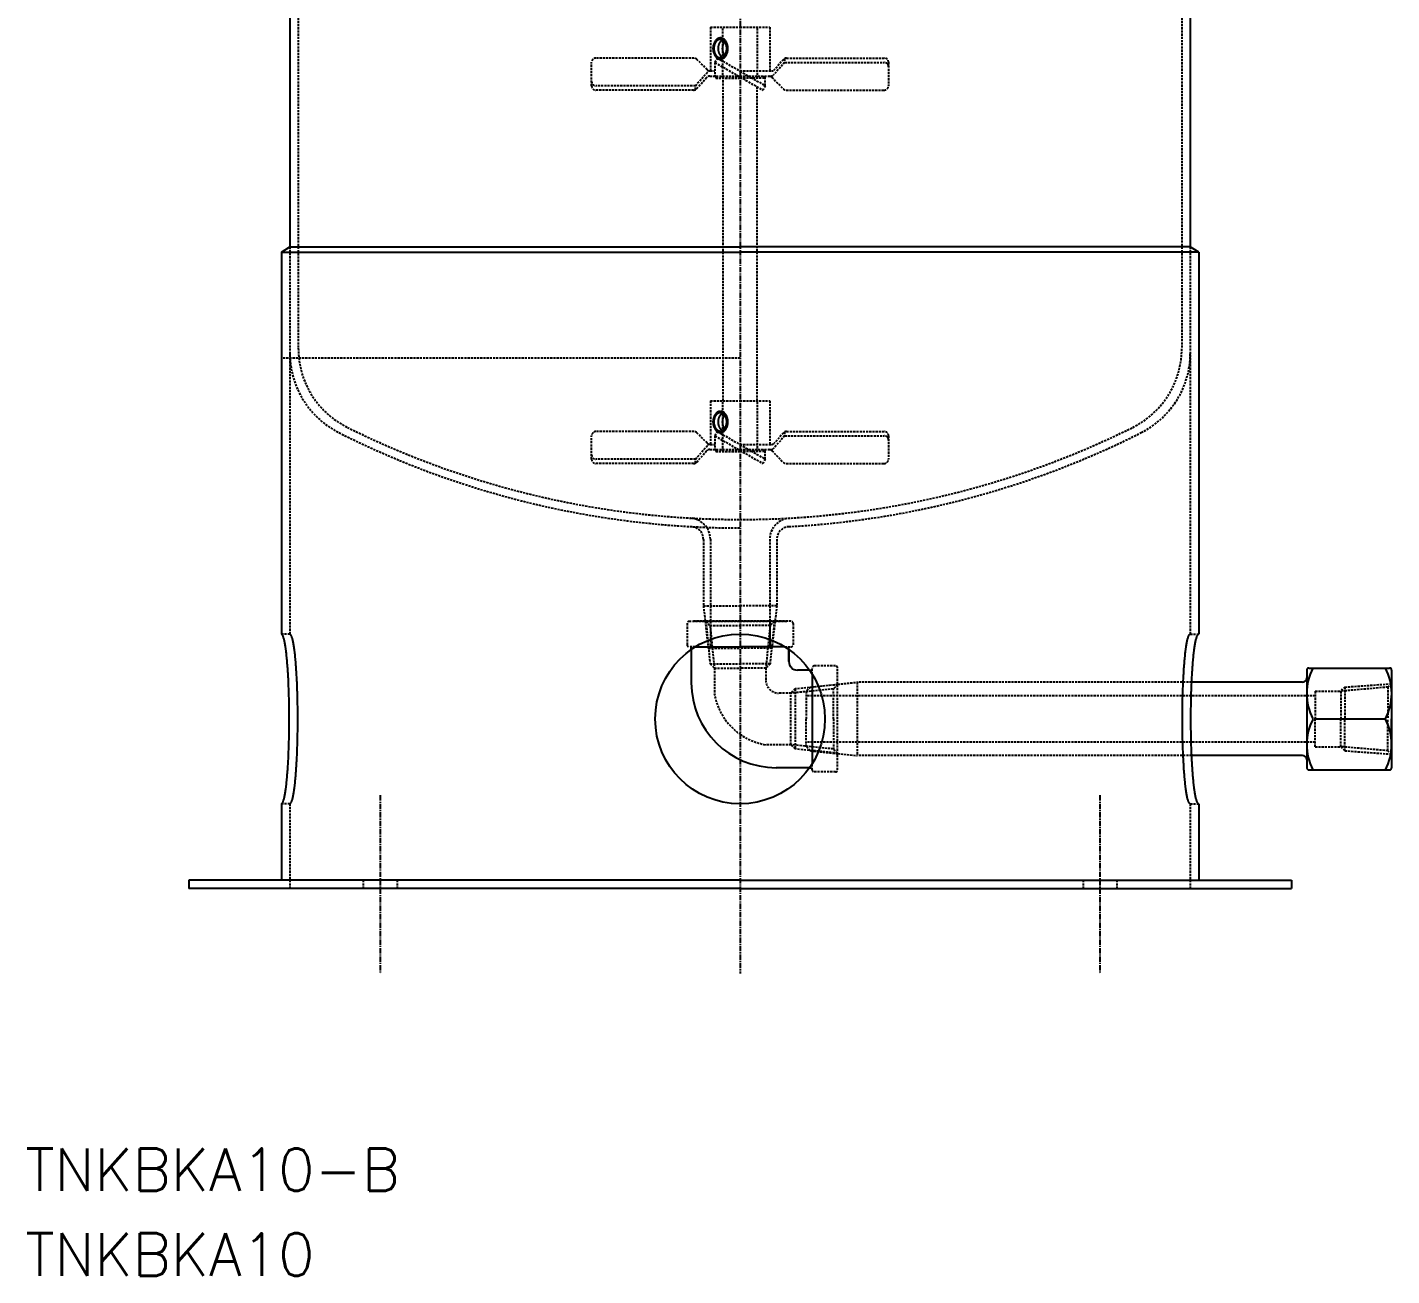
# Model space of a CAD drawing. Extents: x 248 to 1301, y 18 to 1271.
# Drawn here: x 248.5 to 570.1, y 18.3 to 312.5 of the extents above; entities that cross this region are included whole.
import ezdxf

# ---------------------------------------------------------------- set-up
doc = ezdxf.new("R2010")
doc.units = 0
doc.linetypes.add('CENTER', pattern=[2, 1.25, -0.25, 0.25, -0.25])
doc.linetypes.add('DASHED', pattern=[0.75, 0.5, -0.25])
doc.layers.get('0').update_dxf_attribs({"linetype": 'CONTINUOUS'})
doc.layers.add('CENTER', color=1, linetype='CENTER')
doc.styles.get("Standard").update_dxf_attribs({"font": 'txt.shx', "bigfont": 'bigfont.shx'})

msp = doc.modelspace()

# ---------------------------------------------------------------- linework, layer by layer
at = {"color": 3, "linetype": 'DASHED'}
for p, q in [((312.35, 519.52), (312.35, 236.88)), ((520.65, 519.52), (520.65, 236.88)), ((409.5, 312.52), (416.5, 312.52)), ((409.5, 312.52), (409.5, 302.22)), ((412.4, 300.52), (412.4, 312.52)), ((416.5, 312.52), (423.5, 312.52)), ((420.6, 300.52), (420.6, 312.52)), ((423.5, 312.52), (423.5, 302.22)), ((381.5, 298.72), (381.5, 304.26)), ((405.63, 305.26), (382.5, 305.26)), ((408.75, 302.51), (406.34, 304.96)), ((411.17, 305.26), (410.57, 304.22)), ((410.57, 304.22), (416.5, 300.79)), ((410.57, 304.22), (410.57, 301.02)), ((411.17, 305.26), (416.5, 302.18)), ((427, 304.22), (424.48, 301.36)), ((426.7, 304.92), (424.62, 302.56)), ((427, 305.15), (427, 304.22)), ((427, 304.22), (450.5, 304.22)), ((427.45, 305.26), (450.5, 305.26)), ((451.5, 304.26), (451.5, 298.72)), ((406, 298.76), (408.75, 301.88)), ((406.3, 298.06), (408.61, 300.68)), ((409.36, 301.02), (416.11, 301.02)), ((409.46, 302.22), (410.57, 302.22)), ((410.75, 301.02), (410.75, 300.52)), ((410.75, 300.52), (416.5, 300.52)), ((412.5, 224.52), (412.5, 300.52)), ((416.11, 301.02), (416.5, 301.02)), ((416.5, 302.22), (423.87, 302.22)), ((416.5, 302.18), (422.43, 298.76)), ((416.5, 301.02), (418.51, 301.02)), ((416.5, 300.79), (421.83, 297.72)), ((416.5, 300.52), (416.98, 300.52)), ((422.25, 300.52), (416.98, 300.52)), ((418.51, 301.02), (423.73, 301.02)), ((422.25, 301.02), (422.25, 300.52)), ((422.43, 298.76), (422.43, 301.02)), ((423.99, 300.72), (426.66, 298.01)), ((406, 298.76), (382.5, 298.76)), ((405.55, 297.72), (382.5, 297.72)), ((406, 297.82), (406, 298.76)), ((420.5, 224.52), (420.5, 298.48)), ((422.43, 298.76), (421.83, 297.72)), ((427.38, 297.72), (450.5, 297.72)), ((310.35, 260.81), (310.35, 169.52)), ((522.65, 260.81), (522.65, 169.52)), ((416.5, 234.52), (308.5, 234.52)), ((409.5, 224.52), (409.5, 214.22)), ((409.5, 224.52), (416.5, 224.52)), ((412.4, 212.52), (412.4, 224.52)), ((416.5, 224.52), (423.5, 224.52)), ((420.6, 212.52), (420.6, 224.52)), ((423.5, 224.52), (423.5, 214.22)), ((381.5, 210.72), (381.5, 216.26)), ((405.63, 217.26), (382.5, 217.26)), ((408.75, 214.51), (406.34, 216.96)), ((411.17, 217.26), (410.57, 216.22)), ((410.57, 216.22), (410.57, 213.02)), ((410.57, 216.22), (416.5, 212.79)), ((411.17, 217.26), (416.5, 214.18)), ((427, 216.22), (424.48, 213.36)), ((426.7, 216.92), (424.62, 214.56)), ((427, 217.15), (427, 216.22)), ((427, 216.22), (450.5, 216.22)), ((427.45, 217.26), (450.5, 217.26)), ((451.5, 216.26), (451.5, 210.72)), ((406, 210.76), (408.75, 213.88)), ((406.3, 210.06), (408.61, 212.68)), ((409.36, 213.02), (416.11, 213.02)), ((409.46, 214.22), (410.57, 214.22)), ((410.75, 213.02), (410.75, 212.52)), ((410.75, 212.52), (416.5, 212.52)), ((416.11, 213.02), (416.5, 213.02)), ((416.5, 214.22), (423.87, 214.22)), ((416.5, 214.18), (422.43, 210.76)), ((416.5, 213.02), (418.51, 213.02)), ((416.5, 212.79), (421.83, 209.72)), ((416.5, 212.52), (416.98, 212.52)), ((422.25, 212.52), (416.98, 212.52)), ((418.51, 213.02), (423.73, 213.02)), ((422.25, 213.02), (422.25, 212.52)), ((422.43, 210.76), (422.43, 213.02)), ((423.99, 212.72), (426.66, 210.01)), ((406, 210.76), (382.5, 210.76)), ((405.55, 209.72), (382.5, 209.72)), ((406, 209.82), (406, 210.76)), ((422.43, 210.76), (421.83, 209.72)), ((427.38, 209.72), (450.5, 209.72)), ((407.85, 191.83), (407.85, 176.17)), ((409.5, 191.85), (409.5, 172.52)), ((423.5, 191.85), (423.5, 166.17)), ((425.15, 191.83), (425.15, 176.17)), ((407.85, 176.17), (416.5, 176.17)), ((407.85, 176.17), (408.27, 172.52)), ((425.15, 176.17), (416.5, 176.17)), ((425.15, 176.17), (424.73, 172.52)), ((404, 172.02), (404, 167.02)), ((404.5, 172.52), (416.5, 172.52)), ((416.5, 172.52), (405.5, 172.52)), ((408.27, 172.52), (416.5, 172.52)), ((408.27, 172.52), (409, 166.17)), ((408.27, 172.52), (416.5, 172.52)), ((408.43, 172.52), (409.43, 171.52)), ((408.43, 172.52), (409.43, 162.52)), ((409.43, 171.52), (416.5, 171.52)), ((409.43, 171.52), (410.43, 161.52)), ((409.5, 172.52), (409.5, 166.17)), ((428.5, 172.52), (416.5, 172.52)), ((416.5, 172.52), (427.5, 172.52)), ((424.73, 172.52), (416.5, 172.52)), ((424.73, 172.52), (416.5, 172.52)), ((423.57, 171.52), (416.5, 171.52)), ((423.57, 171.52), (422.57, 161.52)), ((423.5, 172.52), (423.5, 166.17)), ((424.57, 172.52), (423.57, 162.52)), ((424.57, 172.52), (423.57, 171.52)), ((424.73, 172.52), (424, 166.17)), ((429, 172.02), (429, 167.02)), ((310.35, 169.52), (308.35, 169.52)), ((522.65, 169.52), (524.65, 169.52)), ((405.97, 166.52), (404.5, 166.52)), ((405, 165.88), (405, 166.52)), ((409, 166.17), (416.5, 166.17)), ((424, 166.17), (416.5, 166.17)), ((427.04, 166.52), (428.5, 166.52)), ((428, 165.88), (428, 166.52)), ((409.43, 162.52), (416.5, 162.52)), ((409.43, 162.52), (410.43, 161.52)), ((410.43, 161.52), (416.5, 161.52)), ((410.43, 161.52), (410.43, 155.52)), ((423.57, 162.52), (416.5, 162.52)), ((422.57, 161.52), (416.5, 161.52)), ((423.57, 162.52), (422.57, 161.52)), ((422.57, 161.52), (422.57, 158.59)), ((432.86, 161.02), (433.5, 161.02)), ((433.5, 160.05), (433.5, 161.52)), ((439, 162.02), (434, 162.02)), ((439.5, 137.52), (439.5, 161.52)), ((433.1, 157.02), (439.5, 157.69)), ((439.5, 157.69), (444.11, 158.17)), ((522.97, 158.17), (444.11, 158.17)), ((444.11, 158.17), (444.11, 140.87)), ((559.1, 157.02), (570.11, 157.82)), ((570.11, 157.82), (569.23, 157.02)), ((428.5, 155.59), (425.57, 155.59)), ((429.5, 156.59), (428.5, 155.59)), ((438.5, 156.59), (428.5, 155.59)), ((428.5, 143.44), (428.5, 155.59)), ((439.5, 157.59), (429.5, 156.59)), ((429.5, 156.59), (429.5, 142.44)), ((433.1, 157.02), (432.11, 156.05)), ((432.11, 156.05), (432.11, 149.52)), ((552.11, 154.97), (432.11, 154.97)), ((439.5, 157.59), (438.5, 156.59)), ((438.5, 149.52), (438.5, 156.59)), ((552.11, 156.05), (558.11, 156.05)), ((552.11, 156.05), (552.11, 149.52)), ((569.23, 157.02), (558.11, 156.05)), ((559.1, 157.02), (558.11, 156.05)), ((558.11, 156.05), (558.11, 149.52)), ((559.1, 157.02), (559.1, 149.52)), ((569.23, 157.02), (569.23, 149.52)), ((432.11, 142.98), (432.11, 149.52)), ((438.5, 149.52), (438.5, 142.44)), ((552.11, 142.98), (552.11, 149.52)), ((558.11, 142.98), (558.11, 149.52)), ((559.1, 142.02), (559.1, 149.52)), ((569.23, 142.02), (569.23, 149.52)), ((428.5, 143.44), (422.5, 143.44)), ((429.5, 142.44), (428.5, 143.44)), ((438.5, 142.44), (428.5, 143.44)), ((439.5, 141.44), (429.5, 142.44)), ((552.11, 144.07), (432.11, 144.07)), ((433.1, 142.02), (432.11, 142.98)), ((433.1, 142.02), (439.5, 141.35)), ((439.5, 141.44), (438.5, 142.44)), ((552.11, 142.98), (558.11, 142.98)), ((569.23, 142.02), (558.11, 142.98)), ((559.1, 142.02), (558.11, 142.98)), ((559.1, 142.02), (570.11, 141.22)), ((570.11, 141.22), (569.23, 142.02)), ((433.5, 137.52), (433.5, 138.98)), ((439.5, 141.35), (444.11, 140.87)), ((522.97, 140.87), (444.11, 140.87)), ((432.86, 138.02), (433.5, 138.02)), ((439, 137.02), (434, 137.02)), ((310.35, 129.52), (308.35, 129.52)), ((310.35, 129.52), (310.35, 109.52)), ((522.65, 129.52), (524.65, 129.52)), ((522.65, 129.52), (522.65, 109.52)), ((327.65, 111.52), (327.65, 109.52)), ((335.65, 111.52), (335.65, 109.52)), ((497.35, 111.52), (497.35, 109.52)), ((505.35, 111.52), (505.35, 109.52))]:
    msp.add_line(p, q, dxfattribs=at)
at = {"color": 7, "linetype": 'CONTINUOUS'}
for p, q in [((310.35, 497.75), (310.35, 260.81)), ((522.65, 497.75), (522.65, 260.81)), ((308.35, 259.52), (310.35, 260.81)), ((310.35, 260.81), (416.5, 260.81)), ((522.65, 260.81), (416.5, 260.81)), ((524.65, 259.52), (522.65, 260.81)), ((308.35, 259.52), (308.35, 169.52)), ((308.5, 259.52), (416.5, 259.52)), ((524.5, 259.52), (416.5, 259.52)), ((524.65, 259.52), (524.65, 169.52)), ((405, 165.88), (405, 158.02)), ((405.97, 166.52), (416.5, 166.52)), ((427.04, 166.52), (416.5, 166.52)), ((428, 163.02), (428, 165.88)), ((428, 165.88), (428, 163.02)), ((432.86, 161.02), (430, 161.02)), ((550.11, 161.02), (550.11, 138.02)), ((550.61, 161.52), (569.61, 161.52)), ((570.11, 161.02), (570.11, 138.02)), ((433.5, 160.05), (433.5, 138.98)), ((549.11, 158.17), (522.97, 158.17)), ((551.86, 149.52), (568.65, 149.52)), ((570.11, 142.98), (570.11, 149.52)), ((549.11, 140.87), (522.97, 140.87)), ((432.86, 138.02), (425, 138.02)), ((550.61, 137.52), (569.61, 137.52)), ((308.35, 129.52), (308.35, 111.52)), ((524.65, 129.52), (524.65, 111.52)), ((286.5, 111.52), (286.5, 109.52)), ((416.5, 111.52), (286.5, 111.52)), ((416.5, 109.52), (286.5, 109.52)), ((416.5, 111.52), (546.5, 111.52)), ((416.5, 109.52), (546.5, 109.52)), ((546.5, 111.52), (546.5, 109.52))]:
    msp.add_line(p, q, dxfattribs=at)
at = {"color": 3, "linetype": 'DASHED'}
for points in [[(411.88, 305.02, 0), (411.96, 305.02, 0), (412.05, 305.03, 0), (412.14, 305.04, 0), (412.22, 305.06, 0), (412.31, 305.09, 0), (412.39, 305.12, 0), (412.47, 305.16, 0), (412.55, 305.21, 0), (412.63, 305.26, 0), (412.71, 305.31, 0), (412.79, 305.37, 0), (412.86, 305.44, 0), (412.93, 305.51, 0), (413, 305.58, 0), (413.06, 305.66, 0), (413.13, 305.75, 0), (413.19, 305.84, 0), (413.24, 305.93, 0), (413.3, 306.03, 0), (413.35, 306.13, 0), (413.39, 306.23, 0), (413.44, 306.34, 0), (413.48, 306.45, 0), (413.51, 306.56, 0), (413.54, 306.67, 0), (413.57, 306.79, 0), (413.59, 306.91, 0), (413.61, 307.03, 0), (413.63, 307.15, 0), (413.64, 307.27, 0), (413.64, 307.39, 0), (413.64, 307.52, 0), (413.64, 307.64, 0), (413.64, 307.76, 0), (413.63, 307.88, 0), (413.61, 308, 0), (413.59, 308.12, 0), (413.57, 308.24, 0), (413.54, 308.36, 0), (413.51, 308.47, 0), (413.48, 308.58, 0), (413.44, 308.69, 0), (413.39, 308.8, 0), (413.35, 308.9, 0), (413.3, 309.01, 0), (413.24, 309.1, 0), (413.19, 309.19, 0), (413.13, 309.28, 0), (413.06, 309.37, 0), (413, 309.45, 0), (412.93, 309.52, 0), (412.86, 309.6, 0), (412.79, 309.66, 0), (412.71, 309.72, 0), (412.63, 309.78, 0), (412.55, 309.83, 0), (412.47, 309.87, 0), (412.39, 309.91, 0), (412.31, 309.94, 0), (412.22, 309.97, 0), (412.14, 309.99, 0), (412.05, 310, 0), (411.96, 310.01, 0), (411.88, 310.02, 0), (411.79, 310.01, 0), (411.7, 310, 0), (411.62, 309.99, 0), (411.53, 309.97, 0), (411.45, 309.94, 0), (411.36, 309.91, 0), (411.28, 309.87, 0), (411.2, 309.83, 0), (411.12, 309.78, 0), (411.04, 309.72, 0), (410.97, 309.66, 0), (410.89, 309.6, 0), (410.82, 309.52, 0), (410.76, 309.45, 0), (410.69, 309.37, 0), (410.63, 309.28, 0), (410.57, 309.19, 0), (410.51, 309.1, 0), (410.46, 309.01, 0), (410.41, 308.9, 0), (410.36, 308.8, 0), (410.32, 308.69, 0), (410.28, 308.58, 0), (410.24, 308.47, 0), (410.21, 308.36, 0), (410.19, 308.24, 0), (410.16, 308.12, 0), (410.14, 308, 0), (410.13, 307.88, 0), (410.12, 307.76, 0), (410.11, 307.64, 0), (410.11, 307.52, 0), (410.11, 307.39, 0), (410.12, 307.27, 0), (410.13, 307.15, 0), (410.14, 307.03, 0), (410.16, 306.91, 0), (410.19, 306.79, 0), (410.21, 306.67, 0), (410.24, 306.56, 0), (410.28, 306.45, 0), (410.32, 306.34, 0), (410.36, 306.23, 0), (410.41, 306.13, 0), (410.46, 306.03, 0), (410.51, 305.93, 0), (410.57, 305.84, 0), (410.63, 305.75, 0), (410.69, 305.66, 0), (410.76, 305.58, 0), (410.82, 305.51, 0), (410.89, 305.44, 0), (410.97, 305.37, 0), (411.04, 305.31, 0), (411.12, 305.26, 0), (411.2, 305.21, 0), (411.28, 305.16, 0), (411.36, 305.12, 0), (411.45, 305.09, 0), (411.53, 305.06, 0), (411.62, 305.04, 0), (411.7, 305.03, 0), (411.79, 305.02, 0), (411.88, 305.02, 0)], [(411.83, 305.37, 0), (411.91, 305.37, 0), (411.98, 305.38, 0), (412.06, 305.39, 0), (412.13, 305.41, 0), (412.2, 305.43, 0), (412.27, 305.46, 0), (412.35, 305.49, 0), (412.41, 305.53, 0), (412.48, 305.57, 0), (412.55, 305.62, 0), (412.61, 305.67, 0), (412.68, 305.73, 0), (412.74, 305.79, 0), (412.8, 305.86, 0), (412.85, 305.92, 0), (412.91, 306, 0), (412.96, 306.07, 0), (413.01, 306.15, 0), (413.05, 306.24, 0), (413.1, 306.32, 0), (413.14, 306.41, 0), (413.17, 306.5, 0), (413.21, 306.6, 0), (413.24, 306.69, 0), (413.26, 306.79, 0), (413.29, 306.89, 0), (413.31, 306.99, 0), (413.32, 307.1, 0), (413.34, 307.2, 0), (413.35, 307.31, 0), (413.35, 307.41, 0), (413.35, 307.52, 0), (413.35, 307.62, 0), (413.35, 307.73, 0), (413.34, 307.83, 0), (413.32, 307.94, 0), (413.31, 308.04, 0), (413.29, 308.14, 0), (413.26, 308.24, 0), (413.24, 308.34, 0), (413.21, 308.44, 0), (413.17, 308.53, 0), (413.14, 308.62, 0), (413.1, 308.71, 0), (413.05, 308.8, 0), (413.01, 308.88, 0), (412.96, 308.96, 0), (412.91, 309.04, 0), (412.85, 309.11, 0), (412.8, 309.18, 0), (412.74, 309.24, 0), (412.68, 309.3, 0), (412.61, 309.36, 0), (412.55, 309.41, 0), (412.48, 309.46, 0), (412.41, 309.5, 0), (412.35, 309.54, 0), (412.27, 309.57, 0), (412.2, 309.6, 0), (412.13, 309.62, 0), (412.06, 309.64, 0), (411.98, 309.66, 0), (411.91, 309.66, 0), (411.83, 309.67, 0), (411.76, 309.66, 0), (411.68, 309.66, 0), (411.61, 309.64, 0), (411.54, 309.62, 0), (411.46, 309.6, 0), (411.39, 309.57, 0), (411.32, 309.54, 0), (411.25, 309.5, 0), (411.18, 309.46, 0), (411.12, 309.41, 0), (411.05, 309.36, 0), (410.99, 309.3, 0), (410.93, 309.24, 0), (410.87, 309.18, 0), (410.81, 309.11, 0), (410.76, 309.04, 0), (410.71, 308.96, 0), (410.66, 308.88, 0), (410.61, 308.8, 0), (410.57, 308.71, 0), (410.53, 308.62, 0), (410.49, 308.53, 0), (410.46, 308.44, 0), (410.43, 308.34, 0), (410.4, 308.24, 0), (410.38, 308.14, 0), (410.36, 308.04, 0), (410.34, 307.94, 0), (410.33, 307.83, 0), (410.32, 307.73, 0), (410.31, 307.62, 0), (410.31, 307.52, 0), (410.31, 307.41, 0), (410.32, 307.31, 0), (410.33, 307.2, 0), (410.34, 307.1, 0), (410.36, 306.99, 0), (410.38, 306.89, 0), (410.4, 306.79, 0), (410.43, 306.69, 0), (410.46, 306.6, 0), (410.49, 306.5, 0), (410.53, 306.41, 0), (410.57, 306.32, 0), (410.61, 306.24, 0), (410.66, 306.15, 0), (410.71, 306.07, 0), (410.76, 306, 0), (410.81, 305.92, 0), (410.87, 305.86, 0), (410.93, 305.79, 0), (410.99, 305.73, 0), (411.05, 305.67, 0), (411.12, 305.62, 0), (411.18, 305.57, 0), (411.25, 305.53, 0), (411.32, 305.49, 0), (411.39, 305.46, 0), (411.46, 305.43, 0), (411.54, 305.41, 0), (411.61, 305.39, 0), (411.68, 305.38, 0), (411.76, 305.37, 0), (411.83, 305.37, 0)], [(412.33, 309.55, 0), (412.31, 309.53, 0), (412.28, 309.52, 0), (412.25, 309.5, 0), (412.22, 309.49, 0), (412.2, 309.47, 0), (412.17, 309.45, 0), (412.14, 309.43, 0), (412.12, 309.41, 0), (412.09, 309.39, 0), (412.07, 309.37, 0), (412.04, 309.35, 0), (412.02, 309.33, 0), (411.99, 309.31, 0), (411.97, 309.28, 0), (411.94, 309.26, 0), (411.92, 309.24, 0), (411.9, 309.21, 0), (411.87, 309.19, 0), (411.85, 309.16, 0), (411.83, 309.13, 0), (411.81, 309.1, 0), (411.79, 309.07, 0), (411.76, 309.05, 0), (411.74, 309.02, 0), (411.72, 308.99, 0), (411.7, 308.96, 0), (411.68, 308.93, 0), (411.66, 308.89, 0), (411.65, 308.86, 0), (411.63, 308.83, 0), (411.61, 308.8, 0), (411.59, 308.76, 0), (411.58, 308.73, 0), (411.56, 308.69, 0), (411.54, 308.66, 0), (411.53, 308.62, 0), (411.51, 308.59, 0), (411.5, 308.55, 0), (411.49, 308.51, 0), (411.47, 308.48, 0), (411.46, 308.44, 0), (411.45, 308.4, 0), (411.44, 308.37, 0), (411.42, 308.33, 0), (411.41, 308.29, 0), (411.4, 308.25, 0), (411.39, 308.21, 0), (411.38, 308.17, 0), (411.38, 308.13, 0), (411.37, 308.09, 0), (411.36, 308.05, 0), (411.35, 308.01, 0), (411.35, 307.97, 0), (411.34, 307.93, 0), (411.33, 307.89, 0), (411.33, 307.85, 0), (411.33, 307.81, 0), (411.32, 307.76, 0), (411.32, 307.72, 0), (411.32, 307.68, 0), (411.31, 307.64, 0), (411.31, 307.6, 0), (411.31, 307.56, 0), (411.31, 307.52, 0), (411.31, 307.48, 0), (411.31, 307.43, 0), (411.31, 307.39, 0), (411.32, 307.35, 0), (411.32, 307.31, 0), (411.32, 307.27, 0), (411.33, 307.23, 0), (411.33, 307.19, 0), (411.33, 307.14, 0), (411.34, 307.1, 0), (411.35, 307.06, 0), (411.35, 307.02, 0), (411.36, 306.98, 0), (411.37, 306.94, 0), (411.38, 306.9, 0), (411.38, 306.86, 0), (411.39, 306.82, 0), (411.4, 306.78, 0), (411.41, 306.75, 0), (411.42, 306.71, 0), (411.44, 306.67, 0), (411.45, 306.63, 0), (411.46, 306.59, 0), (411.47, 306.56, 0), (411.49, 306.52, 0), (411.5, 306.48, 0), (411.51, 306.45, 0), (411.53, 306.41, 0), (411.54, 306.38, 0), (411.56, 306.34, 0), (411.58, 306.31, 0), (411.59, 306.27, 0), (411.61, 306.24, 0), (411.63, 306.2, 0), (411.65, 306.17, 0), (411.66, 306.14, 0), (411.68, 306.11, 0), (411.7, 306.08, 0), (411.72, 306.05, 0), (411.74, 306.02, 0), (411.76, 305.99, 0), (411.79, 305.96, 0), (411.81, 305.93, 0), (411.83, 305.9, 0), (411.85, 305.88, 0), (411.87, 305.85, 0), (411.9, 305.82, 0), (411.92, 305.8, 0), (411.94, 305.77, 0), (411.97, 305.75, 0), (411.99, 305.73, 0), (412.02, 305.7, 0), (412.04, 305.68, 0), (412.07, 305.66, 0), (412.09, 305.64, 0), (412.12, 305.62, 0), (412.14, 305.6, 0), (412.17, 305.58, 0), (412.2, 305.56, 0), (412.22, 305.55, 0), (412.25, 305.53, 0), (412.28, 305.51, 0), (412.31, 305.5, 0), (412.33, 305.49, 0)], [(412.83, 309.14, 0), (412.82, 309.12, 0), (412.8, 309.1, 0), (412.79, 309.08, 0), (412.77, 309.06, 0), (412.76, 309.04, 0), (412.74, 309.02, 0), (412.73, 309, 0), (412.72, 308.98, 0), (412.7, 308.95, 0), (412.69, 308.93, 0), (412.68, 308.91, 0), (412.66, 308.89, 0), (412.65, 308.87, 0), (412.64, 308.85, 0), (412.62, 308.82, 0), (412.61, 308.8, 0), (412.6, 308.78, 0), (412.59, 308.75, 0), (412.58, 308.73, 0), (412.57, 308.71, 0), (412.56, 308.68, 0), (412.54, 308.66, 0), (412.53, 308.63, 0), (412.52, 308.61, 0), (412.51, 308.58, 0), (412.5, 308.56, 0), (412.49, 308.53, 0), (412.48, 308.51, 0), (412.48, 308.48, 0), (412.47, 308.46, 0), (412.46, 308.43, 0), (412.45, 308.41, 0), (412.44, 308.38, 0), (412.43, 308.35, 0), (412.42, 308.33, 0), (412.42, 308.3, 0), (412.41, 308.27, 0), (412.4, 308.25, 0), (412.4, 308.22, 0), (412.39, 308.19, 0), (412.38, 308.17, 0), (412.38, 308.14, 0), (412.37, 308.11, 0), (412.37, 308.08, 0), (412.36, 308.06, 0), (412.36, 308.03, 0), (412.35, 308, 0), (412.35, 307.97, 0), (412.34, 307.94, 0), (412.34, 307.92, 0), (412.33, 307.89, 0), (412.33, 307.86, 0), (412.33, 307.83, 0), (412.33, 307.8, 0), (412.32, 307.77, 0), (412.32, 307.75, 0), (412.32, 307.72, 0), (412.32, 307.69, 0), (412.32, 307.66, 0), (412.31, 307.63, 0), (412.31, 307.6, 0), (412.31, 307.57, 0), (412.31, 307.55, 0), (412.31, 307.52, 0), (412.31, 307.49, 0), (412.31, 307.46, 0), (412.31, 307.43, 0), (412.31, 307.4, 0), (412.32, 307.37, 0), (412.32, 307.35, 0), (412.32, 307.32, 0), (412.32, 307.29, 0), (412.32, 307.26, 0), (412.33, 307.23, 0), (412.33, 307.2, 0), (412.33, 307.17, 0), (412.33, 307.15, 0), (412.34, 307.12, 0), (412.34, 307.09, 0), (412.35, 307.06, 0), (412.35, 307.03, 0), (412.36, 307.01, 0), (412.36, 306.98, 0), (412.37, 306.95, 0), (412.37, 306.92, 0), (412.38, 306.89, 0), (412.38, 306.87, 0), (412.39, 306.84, 0), (412.4, 306.81, 0), (412.4, 306.79, 0), (412.41, 306.76, 0), (412.42, 306.73, 0), (412.42, 306.71, 0), (412.43, 306.68, 0), (412.44, 306.65, 0), (412.45, 306.63, 0), (412.46, 306.6, 0), (412.47, 306.57, 0), (412.48, 306.55, 0), (412.48, 306.52, 0), (412.49, 306.5, 0), (412.5, 306.47, 0), (412.51, 306.45, 0), (412.52, 306.42, 0), (412.53, 306.4, 0), (412.54, 306.38, 0), (412.56, 306.35, 0), (412.57, 306.33, 0), (412.58, 306.3, 0), (412.59, 306.28, 0), (412.6, 306.26, 0), (412.61, 306.23, 0), (412.62, 306.21, 0), (412.64, 306.19, 0), (412.65, 306.17, 0), (412.66, 306.14, 0), (412.68, 306.12, 0), (412.69, 306.1, 0), (412.7, 306.08, 0), (412.72, 306.06, 0), (412.73, 306.04, 0), (412.74, 306.01, 0), (412.76, 306, 0), (412.77, 305.98, 0), (412.79, 305.95, 0), (412.8, 305.94, 0), (412.82, 305.92, 0), (412.83, 305.9, 0)], [(411.88, 217.02, 0), (411.96, 217.02, 0), (412.05, 217.03, 0), (412.14, 217.04, 0), (412.22, 217.06, 0), (412.31, 217.09, 0), (412.39, 217.12, 0), (412.47, 217.16, 0), (412.55, 217.21, 0), (412.63, 217.26, 0), (412.71, 217.31, 0), (412.79, 217.37, 0), (412.86, 217.44, 0), (412.93, 217.51, 0), (413, 217.58, 0), (413.06, 217.66, 0), (413.13, 217.75, 0), (413.19, 217.84, 0), (413.24, 217.93, 0), (413.3, 218.03, 0), (413.35, 218.13, 0), (413.39, 218.23, 0), (413.44, 218.34, 0), (413.48, 218.45, 0), (413.51, 218.56, 0), (413.54, 218.67, 0), (413.57, 218.79, 0), (413.59, 218.91, 0), (413.61, 219.03, 0), (413.63, 219.15, 0), (413.64, 219.27, 0), (413.64, 219.39, 0), (413.64, 219.52, 0), (413.64, 219.64, 0), (413.64, 219.76, 0), (413.63, 219.88, 0), (413.61, 220, 0), (413.59, 220.12, 0), (413.57, 220.24, 0), (413.54, 220.36, 0), (413.51, 220.47, 0), (413.48, 220.59, 0), (413.44, 220.69, 0), (413.39, 220.8, 0), (413.35, 220.91, 0), (413.3, 221.01, 0), (413.24, 221.1, 0), (413.19, 221.19, 0), (413.13, 221.28, 0), (413.06, 221.37, 0), (413, 221.45, 0), (412.93, 221.53, 0), (412.86, 221.59, 0), (412.79, 221.66, 0), (412.71, 221.72, 0), (412.63, 221.78, 0), (412.55, 221.83, 0), (412.47, 221.87, 0), (412.39, 221.91, 0), (412.31, 221.94, 0), (412.22, 221.97, 0), (412.14, 221.99, 0), (412.05, 222, 0), (411.96, 222.01, 0), (411.88, 222.02, 0), (411.79, 222.01, 0), (411.7, 222, 0), (411.62, 221.99, 0), (411.53, 221.97, 0), (411.45, 221.94, 0), (411.36, 221.91, 0), (411.28, 221.87, 0), (411.2, 221.83, 0), (411.12, 221.78, 0), (411.04, 221.72, 0), (410.97, 221.66, 0), (410.89, 221.59, 0), (410.82, 221.53, 0), (410.76, 221.45, 0), (410.69, 221.37, 0), (410.63, 221.28, 0), (410.57, 221.19, 0), (410.51, 221.1, 0), (410.46, 221.01, 0), (410.41, 220.91, 0), (410.36, 220.8, 0), (410.32, 220.69, 0), (410.28, 220.59, 0), (410.24, 220.47, 0), (410.21, 220.36, 0), (410.19, 220.24, 0), (410.16, 220.12, 0), (410.14, 220, 0), (410.13, 219.88, 0), (410.12, 219.76, 0), (410.11, 219.64, 0), (410.11, 219.52, 0), (410.11, 219.39, 0), (410.12, 219.27, 0), (410.13, 219.15, 0), (410.14, 219.03, 0), (410.16, 218.91, 0), (410.19, 218.79, 0), (410.21, 218.67, 0), (410.24, 218.56, 0), (410.28, 218.45, 0), (410.32, 218.34, 0), (410.36, 218.23, 0), (410.41, 218.13, 0), (410.46, 218.03, 0), (410.51, 217.93, 0), (410.57, 217.84, 0), (410.63, 217.75, 0), (410.69, 217.66, 0), (410.76, 217.58, 0), (410.82, 217.51, 0), (410.89, 217.44, 0), (410.97, 217.37, 0), (411.04, 217.31, 0), (411.12, 217.26, 0), (411.2, 217.21, 0), (411.28, 217.16, 0), (411.36, 217.12, 0), (411.45, 217.09, 0), (411.53, 217.06, 0), (411.62, 217.04, 0), (411.7, 217.03, 0), (411.79, 217.02, 0), (411.88, 217.02, 0)], [(411.83, 217.37, 0), (411.91, 217.37, 0), (411.98, 217.38, 0), (412.06, 217.39, 0), (412.13, 217.41, 0), (412.2, 217.43, 0), (412.27, 217.46, 0), (412.35, 217.49, 0), (412.41, 217.53, 0), (412.48, 217.57, 0), (412.55, 217.62, 0), (412.61, 217.67, 0), (412.68, 217.73, 0), (412.74, 217.79, 0), (412.8, 217.85, 0), (412.85, 217.92, 0), (412.91, 218, 0), (412.96, 218.07, 0), (413.01, 218.15, 0), (413.05, 218.24, 0), (413.1, 218.32, 0), (413.14, 218.41, 0), (413.17, 218.5, 0), (413.21, 218.6, 0), (413.24, 218.69, 0), (413.26, 218.79, 0), (413.29, 218.89, 0), (413.31, 218.99, 0), (413.32, 219.1, 0), (413.34, 219.2, 0), (413.35, 219.31, 0), (413.35, 219.41, 0), (413.35, 219.52, 0), (413.35, 219.62, 0), (413.35, 219.73, 0), (413.34, 219.83, 0), (413.32, 219.94, 0), (413.31, 220.04, 0), (413.29, 220.14, 0), (413.26, 220.24, 0), (413.24, 220.34, 0), (413.21, 220.44, 0), (413.17, 220.53, 0), (413.14, 220.62, 0), (413.1, 220.71, 0), (413.05, 220.8, 0), (413.01, 220.88, 0), (412.96, 220.96, 0), (412.91, 221.04, 0), (412.85, 221.11, 0), (412.8, 221.18, 0), (412.74, 221.24, 0), (412.68, 221.3, 0), (412.61, 221.36, 0), (412.55, 221.41, 0), (412.48, 221.46, 0), (412.41, 221.5, 0), (412.35, 221.54, 0), (412.27, 221.57, 0), (412.2, 221.6, 0), (412.13, 221.62, 0), (412.06, 221.64, 0), (411.98, 221.66, 0), (411.91, 221.66, 0), (411.83, 221.67, 0), (411.76, 221.66, 0), (411.68, 221.66, 0), (411.61, 221.64, 0), (411.54, 221.62, 0), (411.46, 221.6, 0), (411.39, 221.57, 0), (411.32, 221.54, 0), (411.25, 221.5, 0), (411.18, 221.46, 0), (411.12, 221.41, 0), (411.05, 221.36, 0), (410.99, 221.3, 0), (410.93, 221.24, 0), (410.87, 221.18, 0), (410.81, 221.11, 0), (410.76, 221.04, 0), (410.71, 220.96, 0), (410.66, 220.88, 0), (410.61, 220.8, 0), (410.57, 220.71, 0), (410.53, 220.62, 0), (410.49, 220.53, 0), (410.46, 220.44, 0), (410.43, 220.34, 0), (410.4, 220.24, 0), (410.38, 220.14, 0), (410.36, 220.04, 0), (410.34, 219.94, 0), (410.33, 219.83, 0), (410.32, 219.73, 0), (410.31, 219.62, 0), (410.31, 219.52, 0), (410.31, 219.41, 0), (410.32, 219.31, 0), (410.33, 219.2, 0), (410.34, 219.1, 0), (410.36, 218.99, 0), (410.38, 218.89, 0), (410.4, 218.79, 0), (410.43, 218.69, 0), (410.46, 218.6, 0), (410.49, 218.5, 0), (410.53, 218.41, 0), (410.57, 218.32, 0), (410.61, 218.24, 0), (410.66, 218.15, 0), (410.71, 218.07, 0), (410.76, 218, 0), (410.81, 217.92, 0), (410.87, 217.85, 0), (410.93, 217.79, 0), (410.99, 217.73, 0), (411.05, 217.67, 0), (411.12, 217.62, 0), (411.18, 217.57, 0), (411.25, 217.53, 0), (411.32, 217.49, 0), (411.39, 217.46, 0), (411.46, 217.43, 0), (411.54, 217.41, 0), (411.61, 217.39, 0), (411.68, 217.38, 0), (411.76, 217.37, 0), (411.83, 217.37, 0)], [(412.33, 221.55, 0), (412.31, 221.53, 0), (412.28, 221.52, 0), (412.25, 221.5, 0), (412.22, 221.49, 0), (412.2, 221.47, 0), (412.17, 221.45, 0), (412.14, 221.43, 0), (412.12, 221.41, 0), (412.09, 221.39, 0), (412.07, 221.37, 0), (412.04, 221.35, 0), (412.02, 221.33, 0), (411.99, 221.31, 0), (411.97, 221.28, 0), (411.94, 221.26, 0), (411.92, 221.24, 0), (411.9, 221.21, 0), (411.87, 221.19, 0), (411.85, 221.16, 0), (411.83, 221.13, 0), (411.81, 221.1, 0), (411.79, 221.07, 0), (411.76, 221.05, 0), (411.74, 221.02, 0), (411.72, 220.99, 0), (411.7, 220.96, 0), (411.68, 220.93, 0), (411.66, 220.89, 0), (411.65, 220.86, 0), (411.63, 220.83, 0), (411.61, 220.8, 0), (411.59, 220.76, 0), (411.58, 220.73, 0), (411.56, 220.69, 0), (411.54, 220.66, 0), (411.53, 220.62, 0), (411.51, 220.59, 0), (411.5, 220.55, 0), (411.49, 220.51, 0), (411.47, 220.48, 0), (411.46, 220.44, 0), (411.45, 220.4, 0), (411.44, 220.37, 0), (411.42, 220.33, 0), (411.41, 220.29, 0), (411.4, 220.25, 0), (411.39, 220.21, 0), (411.38, 220.17, 0), (411.38, 220.13, 0), (411.37, 220.09, 0), (411.36, 220.05, 0), (411.35, 220.01, 0), (411.35, 219.97, 0), (411.34, 219.93, 0), (411.33, 219.89, 0), (411.33, 219.85, 0), (411.33, 219.81, 0), (411.32, 219.76, 0), (411.32, 219.72, 0), (411.32, 219.68, 0), (411.31, 219.64, 0), (411.31, 219.6, 0), (411.31, 219.56, 0), (411.31, 219.52, 0), (411.31, 219.47, 0), (411.31, 219.43, 0), (411.31, 219.39, 0), (411.32, 219.35, 0), (411.32, 219.31, 0), (411.32, 219.27, 0), (411.33, 219.23, 0), (411.33, 219.19, 0), (411.33, 219.15, 0), (411.34, 219.1, 0), (411.35, 219.06, 0), (411.35, 219.02, 0), (411.36, 218.98, 0), (411.37, 218.94, 0), (411.38, 218.9, 0), (411.38, 218.86, 0), (411.39, 218.82, 0), (411.4, 218.78, 0), (411.41, 218.75, 0), (411.42, 218.71, 0), (411.44, 218.67, 0), (411.45, 218.63, 0), (411.46, 218.59, 0), (411.47, 218.56, 0), (411.49, 218.52, 0), (411.5, 218.48, 0), (411.51, 218.45, 0), (411.53, 218.41, 0), (411.54, 218.38, 0), (411.56, 218.34, 0), (411.58, 218.31, 0), (411.59, 218.27, 0), (411.61, 218.24, 0), (411.63, 218.2, 0), (411.65, 218.17, 0), (411.66, 218.14, 0), (411.68, 218.11, 0), (411.7, 218.08, 0), (411.72, 218.05, 0), (411.74, 218.02, 0), (411.76, 217.99, 0), (411.79, 217.96, 0), (411.81, 217.93, 0), (411.83, 217.9, 0), (411.85, 217.88, 0), (411.87, 217.85, 0), (411.9, 217.82, 0), (411.92, 217.8, 0), (411.94, 217.77, 0), (411.97, 217.75, 0), (411.99, 217.72, 0), (412.02, 217.7, 0), (412.04, 217.68, 0), (412.07, 217.66, 0), (412.09, 217.64, 0), (412.12, 217.62, 0), (412.14, 217.6, 0), (412.17, 217.58, 0), (412.2, 217.56, 0), (412.22, 217.55, 0), (412.25, 217.53, 0), (412.28, 217.51, 0), (412.31, 217.5, 0), (412.33, 217.49, 0)], [(412.83, 221.14, 0), (412.82, 221.12, 0), (412.8, 221.1, 0), (412.79, 221.08, 0), (412.77, 221.06, 0), (412.76, 221.04, 0), (412.74, 221.02, 0), (412.73, 221, 0), (412.72, 220.98, 0), (412.7, 220.96, 0), (412.69, 220.93, 0), (412.68, 220.91, 0), (412.66, 220.89, 0), (412.65, 220.87, 0), (412.64, 220.84, 0), (412.62, 220.82, 0), (412.61, 220.8, 0), (412.6, 220.78, 0), (412.59, 220.75, 0), (412.58, 220.73, 0), (412.57, 220.71, 0), (412.56, 220.68, 0), (412.54, 220.66, 0), (412.53, 220.63, 0), (412.52, 220.61, 0), (412.51, 220.58, 0), (412.5, 220.56, 0), (412.49, 220.53, 0), (412.48, 220.51, 0), (412.48, 220.48, 0), (412.47, 220.46, 0), (412.46, 220.43, 0), (412.45, 220.41, 0), (412.44, 220.38, 0), (412.43, 220.35, 0), (412.42, 220.33, 0), (412.42, 220.3, 0), (412.41, 220.27, 0), (412.4, 220.25, 0), (412.4, 220.22, 0), (412.39, 220.19, 0), (412.38, 220.16, 0), (412.38, 220.14, 0), (412.37, 220.11, 0), (412.37, 220.08, 0), (412.36, 220.06, 0), (412.36, 220.03, 0), (412.35, 220, 0), (412.35, 219.97, 0), (412.34, 219.94, 0), (412.34, 219.91, 0), (412.33, 219.89, 0), (412.33, 219.86, 0), (412.33, 219.83, 0), (412.33, 219.8, 0), (412.32, 219.77, 0), (412.32, 219.75, 0), (412.32, 219.72, 0), (412.32, 219.69, 0), (412.32, 219.66, 0), (412.31, 219.63, 0), (412.31, 219.6, 0), (412.31, 219.57, 0), (412.31, 219.54, 0), (412.31, 219.52, 0), (412.31, 219.49, 0), (412.31, 219.46, 0), (412.31, 219.43, 0), (412.31, 219.4, 0), (412.32, 219.37, 0), (412.32, 219.34, 0), (412.32, 219.32, 0), (412.32, 219.29, 0), (412.32, 219.26, 0), (412.33, 219.23, 0), (412.33, 219.2, 0), (412.33, 219.17, 0), (412.33, 219.15, 0), (412.34, 219.12, 0), (412.34, 219.09, 0), (412.35, 219.06, 0), (412.35, 219.03, 0), (412.36, 219.01, 0), (412.36, 218.98, 0), (412.37, 218.95, 0), (412.37, 218.92, 0), (412.38, 218.9, 0), (412.38, 218.87, 0), (412.39, 218.84, 0), (412.4, 218.81, 0), (412.4, 218.79, 0), (412.41, 218.76, 0), (412.42, 218.73, 0), (412.42, 218.71, 0), (412.43, 218.68, 0), (412.44, 218.65, 0), (412.45, 218.63, 0), (412.46, 218.6, 0), (412.47, 218.57, 0), (412.48, 218.55, 0), (412.48, 218.52, 0), (412.49, 218.5, 0), (412.5, 218.47, 0), (412.51, 218.45, 0), (412.52, 218.42, 0), (412.53, 218.4, 0), (412.54, 218.38, 0), (412.56, 218.35, 0), (412.57, 218.33, 0), (412.58, 218.3, 0), (412.59, 218.28, 0), (412.6, 218.26, 0), (412.61, 218.23, 0), (412.62, 218.21, 0), (412.64, 218.19, 0), (412.65, 218.16, 0), (412.66, 218.14, 0), (412.68, 218.12, 0), (412.69, 218.1, 0), (412.7, 218.08, 0), (412.72, 218.06, 0), (412.73, 218.04, 0), (412.74, 218.01, 0), (412.76, 218, 0), (412.77, 217.97, 0), (412.79, 217.96, 0), (412.8, 217.94, 0), (412.82, 217.92, 0), (412.83, 217.9, 0)], [(310.35, 129.52, 0), (310.4, 129.52, 0), (310.44, 129.54, 0), (310.49, 129.57, 0), (310.53, 129.61, 0), (310.58, 129.67, 0), (310.62, 129.73, 0), (310.67, 129.81, 0), (310.71, 129.9, 0), (310.76, 130, 0), (310.8, 130.12, 0), (310.85, 130.24, 0), (310.89, 130.38, 0), (310.94, 130.53, 0), (310.98, 130.69, 0), (311.02, 130.86, 0), (311.06, 131.04, 0), (311.11, 131.23, 0), (311.15, 131.44, 0), (311.19, 131.65, 0), (311.23, 131.88, 0), (311.27, 132.12, 0), (311.31, 132.36, 0), (311.35, 132.62, 0), (311.39, 132.89, 0), (311.43, 133.16, 0), (311.46, 133.45, 0), (311.5, 133.75, 0), (311.53, 134.06, 0), (311.57, 134.37, 0), (311.6, 134.7, 0), (311.64, 135.03, 0), (311.67, 135.37, 0), (311.7, 135.73, 0), (311.73, 136.09, 0), (311.76, 136.45, 0), (311.79, 136.83, 0), (311.82, 137.21, 0), (311.85, 137.6, 0), (311.88, 138, 0), (311.9, 138.41, 0), (311.93, 138.82, 0), (311.95, 139.23, 0), (311.97, 139.66, 0), (312, 140.09, 0), (312.02, 140.52, 0), (312.04, 140.97, 0), (312.06, 141.41, 0), (312.07, 141.86, 0), (312.09, 142.32, 0), (312.11, 142.78, 0), (312.12, 143.24, 0), (312.14, 143.71, 0), (312.15, 144.18, 0), (312.16, 144.66, 0), (312.17, 145.13, 0), (312.18, 145.62, 0), (312.19, 146.1, 0), (312.2, 146.58, 0), (312.2, 147.07, 0), (312.21, 147.56, 0), (312.21, 148.04, 0), (312.21, 148.53, 0), (312.22, 149.03, 0), (312.22, 149.52, 0), (312.22, 150.01, 0), (312.21, 150.5, 0), (312.21, 150.99, 0), (312.21, 151.48, 0), (312.2, 151.97, 0), (312.2, 152.45, 0), (312.19, 152.94, 0), (312.18, 153.42, 0), (312.17, 153.9, 0), (312.16, 154.38, 0), (312.15, 154.85, 0), (312.14, 155.32, 0), (312.12, 155.79, 0), (312.11, 156.25, 0), (312.09, 156.71, 0), (312.07, 157.17, 0), (312.06, 157.62, 0), (312.04, 158.07, 0), (312.02, 158.51, 0), (312, 158.94, 0), (311.97, 159.37, 0), (311.95, 159.8, 0), (311.93, 160.22, 0), (311.9, 160.63, 0), (311.88, 161.03, 0), (311.85, 161.43, 0), (311.82, 161.82, 0), (311.79, 162.2, 0), (311.76, 162.58, 0), (311.73, 162.95, 0), (311.7, 163.31, 0), (311.67, 163.66, 0), (311.64, 164, 0), (311.6, 164.34, 0), (311.57, 164.66, 0), (311.53, 164.98, 0), (311.5, 165.28, 0), (311.46, 165.58, 0), (311.43, 165.87, 0), (311.39, 166.15, 0), (311.35, 166.41, 0), (311.31, 166.67, 0), (311.27, 166.92, 0), (311.23, 167.16, 0), (311.19, 167.38, 0), (311.15, 167.6, 0), (311.11, 167.8, 0), (311.06, 167.99, 0), (311.02, 168.18, 0), (310.98, 168.35, 0), (310.94, 168.51, 0), (310.89, 168.66, 0), (310.85, 168.79, 0), (310.8, 168.92, 0), (310.76, 169.03, 0), (310.71, 169.13, 0), (310.67, 169.22, 0), (310.62, 169.3, 0), (310.58, 169.37, 0), (310.53, 169.42, 0), (310.49, 169.46, 0), (310.44, 169.49, 0), (310.4, 169.51, 0), (310.35, 169.52, 0)], [(522.65, 129.52, 0), (522.6, 129.52, 0), (522.56, 129.54, 0), (522.51, 129.57, 0), (522.47, 129.61, 0), (522.42, 129.67, 0), (522.38, 129.73, 0), (522.33, 129.81, 0), (522.29, 129.9, 0), (522.24, 130, 0), (522.2, 130.12, 0), (522.15, 130.24, 0), (522.11, 130.38, 0), (522.07, 130.53, 0), (522.02, 130.69, 0), (521.98, 130.86, 0), (521.94, 131.04, 0), (521.89, 131.23, 0), (521.85, 131.44, 0), (521.81, 131.65, 0), (521.77, 131.88, 0), (521.73, 132.12, 0), (521.69, 132.36, 0), (521.65, 132.62, 0), (521.61, 132.89, 0), (521.58, 133.16, 0), (521.54, 133.45, 0), (521.5, 133.75, 0), (521.47, 134.06, 0), (521.43, 134.37, 0), (521.4, 134.7, 0), (521.37, 135.03, 0), (521.33, 135.37, 0), (521.3, 135.73, 0), (521.27, 136.09, 0), (521.24, 136.45, 0), (521.21, 136.83, 0), (521.18, 137.21, 0), (521.15, 137.6, 0), (521.13, 138, 0), (521.1, 138.41, 0), (521.08, 138.82, 0), (521.05, 139.23, 0), (521.03, 139.66, 0), (521.01, 140.09, 0), (520.99, 140.52, 0), (520.97, 140.97, 0), (520.95, 141.41, 0), (520.93, 141.86, 0), (520.91, 142.32, 0), (520.89, 142.78, 0), (520.88, 143.24, 0), (520.87, 143.71, 0), (520.85, 144.18, 0), (520.84, 144.66, 0), (520.83, 145.13, 0), (520.82, 145.62, 0), (520.81, 146.1, 0), (520.81, 146.58, 0), (520.8, 147.07, 0), (520.79, 147.56, 0), (520.79, 148.04, 0), (520.79, 148.53, 0), (520.79, 149.03, 0), (520.79, 149.52, 0), (520.79, 150.01, 0), (520.79, 150.5, 0), (520.79, 150.99, 0), (520.79, 151.48, 0), (520.8, 151.97, 0), (520.81, 152.45, 0), (520.81, 152.94, 0), (520.82, 153.42, 0), (520.83, 153.9, 0), (520.84, 154.38, 0), (520.85, 154.85, 0), (520.87, 155.32, 0), (520.88, 155.79, 0), (520.89, 156.25, 0), (520.91, 156.71, 0), (520.93, 157.17, 0), (520.95, 157.62, 0), (520.97, 158.07, 0), (520.99, 158.51, 0), (521.01, 158.94, 0), (521.03, 159.37, 0), (521.05, 159.8, 0), (521.08, 160.22, 0), (521.1, 160.63, 0), (521.13, 161.03, 0), (521.15, 161.43, 0), (521.18, 161.82, 0), (521.21, 162.2, 0), (521.24, 162.58, 0), (521.27, 162.95, 0), (521.3, 163.31, 0), (521.33, 163.66, 0), (521.37, 164, 0), (521.4, 164.34, 0), (521.43, 164.66, 0), (521.47, 164.98, 0), (521.5, 165.28, 0), (521.54, 165.58, 0), (521.58, 165.87, 0), (521.61, 166.15, 0), (521.65, 166.41, 0), (521.69, 166.67, 0), (521.73, 166.92, 0), (521.77, 167.16, 0), (521.81, 167.38, 0), (521.85, 167.6, 0), (521.89, 167.8, 0), (521.94, 167.99, 0), (521.98, 168.18, 0), (522.02, 168.35, 0), (522.07, 168.51, 0), (522.11, 168.66, 0), (522.15, 168.79, 0), (522.2, 168.92, 0), (522.24, 169.03, 0), (522.29, 169.13, 0), (522.33, 169.22, 0), (522.38, 169.3, 0), (522.42, 169.37, 0), (522.47, 169.42, 0), (522.51, 169.46, 0), (522.56, 169.49, 0), (522.6, 169.51, 0), (522.65, 169.52, 0)]]:
    msp.add_polyline3d(points, dxfattribs=at)
at = {"color": 7, "linetype": 'CONTINUOUS'}
for points in [[(308.35, 129.52, 0), (308.4, 129.52, 0), (308.44, 129.54, 0), (308.49, 129.57, 0), (308.53, 129.61, 0), (308.58, 129.67, 0), (308.62, 129.73, 0), (308.67, 129.81, 0), (308.71, 129.9, 0), (308.76, 130, 0), (308.8, 130.12, 0), (308.85, 130.24, 0), (308.89, 130.38, 0), (308.94, 130.53, 0), (308.98, 130.69, 0), (309.02, 130.86, 0), (309.06, 131.04, 0), (309.11, 131.23, 0), (309.15, 131.44, 0), (309.19, 131.65, 0), (309.23, 131.88, 0), (309.27, 132.12, 0), (309.31, 132.36, 0), (309.35, 132.62, 0), (309.39, 132.89, 0), (309.43, 133.16, 0), (309.46, 133.45, 0), (309.5, 133.75, 0), (309.53, 134.06, 0), (309.57, 134.37, 0), (309.6, 134.7, 0), (309.64, 135.03, 0), (309.67, 135.37, 0), (309.7, 135.73, 0), (309.73, 136.09, 0), (309.76, 136.45, 0), (309.79, 136.83, 0), (309.82, 137.21, 0), (309.85, 137.6, 0), (309.88, 138, 0), (309.9, 138.41, 0), (309.93, 138.82, 0), (309.95, 139.23, 0), (309.97, 139.66, 0), (310, 140.09, 0), (310.02, 140.52, 0), (310.04, 140.97, 0), (310.06, 141.41, 0), (310.07, 141.86, 0), (310.09, 142.32, 0), (310.11, 142.78, 0), (310.12, 143.24, 0), (310.14, 143.71, 0), (310.15, 144.18, 0), (310.16, 144.66, 0), (310.17, 145.13, 0), (310.18, 145.62, 0), (310.19, 146.1, 0), (310.2, 146.58, 0), (310.2, 147.07, 0), (310.21, 147.56, 0), (310.21, 148.04, 0), (310.21, 148.53, 0), (310.22, 149.03, 0), (310.22, 149.52, 0), (310.22, 150.01, 0), (310.21, 150.5, 0), (310.21, 150.99, 0), (310.21, 151.48, 0), (310.2, 151.97, 0), (310.2, 152.45, 0), (310.19, 152.94, 0), (310.18, 153.42, 0), (310.17, 153.9, 0), (310.16, 154.38, 0), (310.15, 154.85, 0), (310.14, 155.32, 0), (310.12, 155.79, 0), (310.11, 156.25, 0), (310.09, 156.71, 0), (310.07, 157.17, 0), (310.06, 157.62, 0), (310.04, 158.07, 0), (310.02, 158.51, 0), (310, 158.94, 0), (309.97, 159.37, 0), (309.95, 159.8, 0), (309.93, 160.22, 0), (309.9, 160.63, 0), (309.88, 161.03, 0), (309.85, 161.43, 0), (309.82, 161.82, 0), (309.79, 162.2, 0), (309.76, 162.58, 0), (309.73, 162.95, 0), (309.7, 163.31, 0), (309.67, 163.66, 0), (309.64, 164, 0), (309.6, 164.34, 0), (309.57, 164.66, 0), (309.53, 164.98, 0), (309.5, 165.28, 0), (309.46, 165.58, 0), (309.43, 165.87, 0), (309.39, 166.15, 0), (309.35, 166.41, 0), (309.31, 166.67, 0), (309.27, 166.92, 0), (309.23, 167.16, 0), (309.19, 167.38, 0), (309.15, 167.6, 0), (309.11, 167.8, 0), (309.06, 167.99, 0), (309.02, 168.18, 0), (308.98, 168.35, 0), (308.94, 168.51, 0), (308.89, 168.66, 0), (308.85, 168.79, 0), (308.8, 168.92, 0), (308.76, 169.03, 0), (308.71, 169.13, 0), (308.67, 169.22, 0), (308.62, 169.3, 0), (308.58, 169.37, 0), (308.53, 169.42, 0), (308.49, 169.46, 0), (308.44, 169.49, 0), (308.4, 169.51, 0), (308.35, 169.52, 0)], [(524.65, 129.52, 0), (524.61, 129.52, 0), (524.56, 129.54, 0), (524.51, 129.57, 0), (524.47, 129.61, 0), (524.42, 129.67, 0), (524.38, 129.73, 0), (524.33, 129.81, 0), (524.29, 129.9, 0), (524.24, 130, 0), (524.2, 130.12, 0), (524.15, 130.24, 0), (524.11, 130.38, 0), (524.07, 130.53, 0), (524.02, 130.69, 0), (523.98, 130.86, 0), (523.94, 131.04, 0), (523.89, 131.23, 0), (523.85, 131.44, 0), (523.81, 131.65, 0), (523.77, 131.88, 0), (523.73, 132.12, 0), (523.69, 132.36, 0), (523.65, 132.62, 0), (523.62, 132.89, 0), (523.58, 133.16, 0), (523.54, 133.45, 0), (523.5, 133.75, 0), (523.47, 134.06, 0), (523.43, 134.37, 0), (523.4, 134.7, 0), (523.36, 135.03, 0), (523.33, 135.37, 0), (523.3, 135.73, 0), (523.27, 136.09, 0), (523.24, 136.45, 0), (523.21, 136.83, 0), (523.18, 137.21, 0), (523.15, 137.6, 0), (523.13, 138, 0), (523.1, 138.41, 0), (523.08, 138.82, 0), (523.05, 139.23, 0), (523.03, 139.66, 0), (523.01, 140.09, 0), (522.98, 140.52, 0), (522.97, 140.97, 0), (522.95, 141.41, 0), (522.93, 141.86, 0), (522.91, 142.32, 0), (522.89, 142.78, 0), (522.88, 143.24, 0), (522.87, 143.71, 0), (522.85, 144.18, 0), (522.84, 144.66, 0), (522.83, 145.13, 0), (522.82, 145.62, 0), (522.81, 146.1, 0), (522.81, 146.58, 0), (522.8, 147.07, 0), (522.79, 147.56, 0), (522.79, 148.04, 0), (522.79, 148.53, 0), (522.79, 149.03, 0), (522.79, 149.52, 0), (522.79, 150.01, 0), (522.79, 150.5, 0), (522.79, 150.99, 0), (522.79, 151.48, 0), (522.8, 151.97, 0), (522.81, 152.45, 0), (522.81, 152.94, 0), (522.82, 153.42, 0), (522.83, 153.9, 0), (522.84, 154.38, 0), (522.85, 154.85, 0), (522.87, 155.32, 0), (522.88, 155.79, 0), (522.89, 156.25, 0), (522.91, 156.71, 0), (522.93, 157.17, 0), (522.95, 157.62, 0), (522.97, 158.07, 0), (522.98, 158.51, 0), (523.01, 158.94, 0), (523.03, 159.37, 0), (523.05, 159.8, 0), (523.08, 160.22, 0), (523.1, 160.63, 0), (523.13, 161.03, 0), (523.15, 161.43, 0), (523.18, 161.82, 0), (523.21, 162.2, 0), (523.24, 162.58, 0), (523.27, 162.95, 0), (523.3, 163.31, 0), (523.33, 163.66, 0), (523.36, 164, 0), (523.4, 164.34, 0), (523.43, 164.66, 0), (523.47, 164.98, 0), (523.5, 165.28, 0), (523.54, 165.58, 0), (523.58, 165.87, 0), (523.62, 166.15, 0), (523.65, 166.41, 0), (523.69, 166.67, 0), (523.73, 166.92, 0), (523.77, 167.16, 0), (523.81, 167.38, 0), (523.85, 167.6, 0), (523.89, 167.8, 0), (523.94, 167.99, 0), (523.98, 168.18, 0), (524.02, 168.35, 0), (524.07, 168.51, 0), (524.11, 168.66, 0), (524.15, 168.79, 0), (524.2, 168.92, 0), (524.24, 169.03, 0), (524.29, 169.13, 0), (524.33, 169.22, 0), (524.38, 169.3, 0), (524.42, 169.37, 0), (524.47, 169.42, 0), (524.51, 169.46, 0), (524.56, 169.49, 0), (524.61, 169.51, 0), (524.65, 169.52, 0)]]:
    msp.add_polyline3d(points, dxfattribs=at)
msp.add_circle((416.5, 149.52), 20, dxfattribs=at)
at = {"color": 3, "linetype": 'DASHED'}
for centre, radius, start, end in [((382.5, 304.26), 1, 90, 180), ((405.63, 304.26), 1, 44.6278, 90), ((409.46, 303.22), 1, 224.6278, 270), ((423.87, 303.22), 1, 270, 318.6246), ((427.45, 304.26), 1, 90, 138.6246), ((450.5, 304.26), 1, 0, 90), ((450.5, 303.22), 1, 0, 90), ((382.5, 299.76), 1, 180, 270), ((409.36, 300.02), 1, 90, 138.6246), ((409.5, 301.22), 1, 90, 138.6246), ((423.28, 300.02), 1, 44.6278, 90), ((423.73, 302.02), 1, 270, 318.6246), ((382.5, 298.72), 1, 180, 270), ((405.55, 298.72), 1, 270, 318.6246), ((427.38, 298.72), 1, 224.6278, 270), ((450.5, 298.72), 1, 270, 0), ((331.38, 235.77), 21.03, 180, 243.2738), ((333.18, 236.88), 20.83, 180, 243.6122), ((499.82, 236.88), 20.83, 296.3878, 0), ((501.62, 235.77), 21.03, 296.7262, 0), ((416.5, 404.82), 210.3, 243.2738, 270), ((416.5, 404.82), 208.3, 243.6122, 270), ((382.5, 216.26), 1, 90, 180), ((405.63, 216.26), 1, 44.6278, 90), ((416.5, 404.82), 208.3, 270, 296.3878), ((427.45, 216.26), 1, 90, 138.6246), ((416.5, 404.82), 210.3, 273.1309, 296.7262), ((450.5, 216.26), 1, 0, 90), ((450.5, 215.22), 1, 0, 90), ((409.36, 212.02), 1, 90, 138.6246), ((409.46, 215.22), 1, 224.6278, 270), ((409.5, 213.22), 1, 90, 138.6246), ((423.28, 212.02), 1, 44.6278, 90), ((423.73, 214.02), 1, 270, 318.6246), ((423.87, 215.22), 1, 270, 318.6246), ((382.5, 211.76), 1, 180, 270), ((382.5, 210.72), 1, 180, 270), ((405.55, 210.72), 1, 270, 318.6246), ((427.38, 210.72), 1, 224.6278, 270), ((450.5, 210.72), 1, 270, 0), ((404.5, 191.85), 5, 0, 86.7749), ((428.5, 191.85), 5, 93.2251, 180), ((404.85, 191.83), 3, 0, 86.8691), ((428.15, 191.83), 3, 93.1309, 180), ((404.5, 172.02), 0.5, 90, 180), ((428.5, 172.02), 0.5, 0, 90), ((404.5, 167.02), 0.5, 180, 270), ((428.5, 167.02), 0.5, 270, 0), ((434, 161.52), 0.5, 90, 180), ((439, 161.52), 0.5, 0, 90), ((425.57, 158.59), 3, 180, 270), ((425, 158.02), 14.79, 189.7336, 234.9113), ((425, 158.02), 14.79, 234.9113, 260.2664), ((434, 137.52), 0.5, 180, 270), ((439, 137.52), 0.5, 270, 0)]:
    msp.add_arc(centre, radius, start, end, dxfattribs=at)
at = {"color": 7, "linetype": 'CONTINUOUS'}
for centre, radius, start, end in [((430, 163.02), 2, 180, 270), ((562.92, 155.53), 12.83, 152.2221, 207.7779), ((550.61, 161.02), 0.5, 90, 180), ((557.29, 155.53), 12.83, 332.2221, 27.7779), ((569.61, 161.02), 0.5, 0, 90), ((425, 158.02), 20, 180, 270), ((549.11, 159.17), 1, 270, 0), ((562.92, 143.5), 12.83, 152.1914, 207.7471), ((557.29, 143.5), 12.83, 332.2529, 27.8086), ((549.11, 139.87), 1, 0, 90), ((550.61, 138.02), 0.5, 180, 270), ((569.61, 138.02), 0.5, 270, 0)]:
    msp.add_arc(centre, radius, start, end, dxfattribs=at)
at = {"layer": 'CENTER', "color": 1, "linetype": 'CENTER'}
for p, q in [((416.5, 796.02), (416.5, 89.52)), ((331.65, 131.52), (331.65, 89.52)), ((501.35, 131.52), (501.35, 89.52))]:
    msp.add_line(p, q, dxfattribs=at)

# ---------------------------------------------------------------- texts
at = {"color": 7, "linetype": 'CONTINUOUS'}
for s, p in [('TNKBKA10-B', (248.02, 38.3)), ('TNKBKA10', (248.02, 18.3))]:
    msp.add_text(s, height=10, dxfattribs=at).set_placement(p)

doc.saveas('drawing.dxf')
